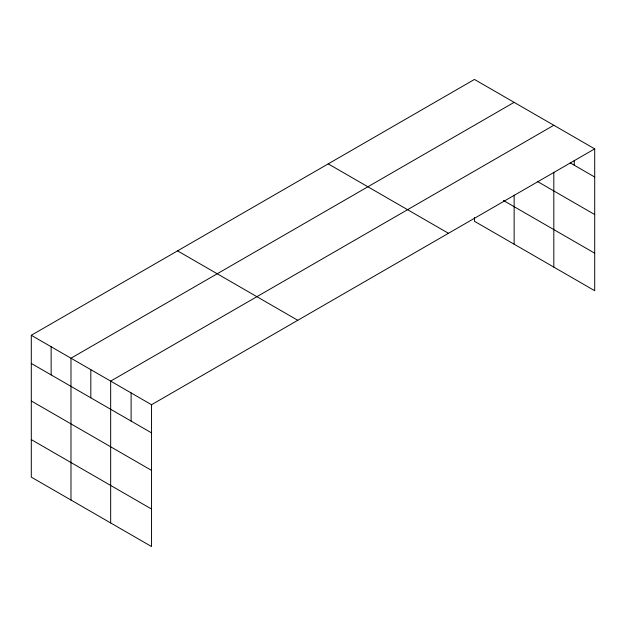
<?xml version="1.0" encoding="UTF-8"?>
<svg xmlns="http://www.w3.org/2000/svg" width="626" height="626" viewBox="0 0 626 626"><rect width="100%" height="100%" fill="white"/><g stroke="black" fill="none" stroke-linecap="round" stroke-linejoin="round"><path stroke-width="0.94" d="M594.7 148.871L151.547 404.717L151.547 546.553L31.3 477.129L31.3 335.293L474.453 79.447L594.7 148.871L594.7 290.707L474.453 221.283L474.453 217.527M514.134 102.351L70.981 358.205L70.981 500.041M553.814 125.263L110.661 381.117L110.661 522.953M570.169 162.862L594.7 177.025M537.28 181.391L594.7 214.538M503.382 200.469L594.7 253.194M328.212 163.871L448.459 233.302M177.541 250.862L297.788 320.293M31.3 335.293L151.547 404.717M31.3 363.456L151.547 432.879M31.3 400.969L151.547 470.392M31.3 439.616L151.547 509.04M574.261 160.373L574.261 165.225M553.814 172.181L553.814 267.099M514.134 195.085L514.134 244.187M131.108 392.917L131.108 421.079M90.825 369.661L90.825 397.815M51.144 346.749L51.144 374.911"/></g></svg>
